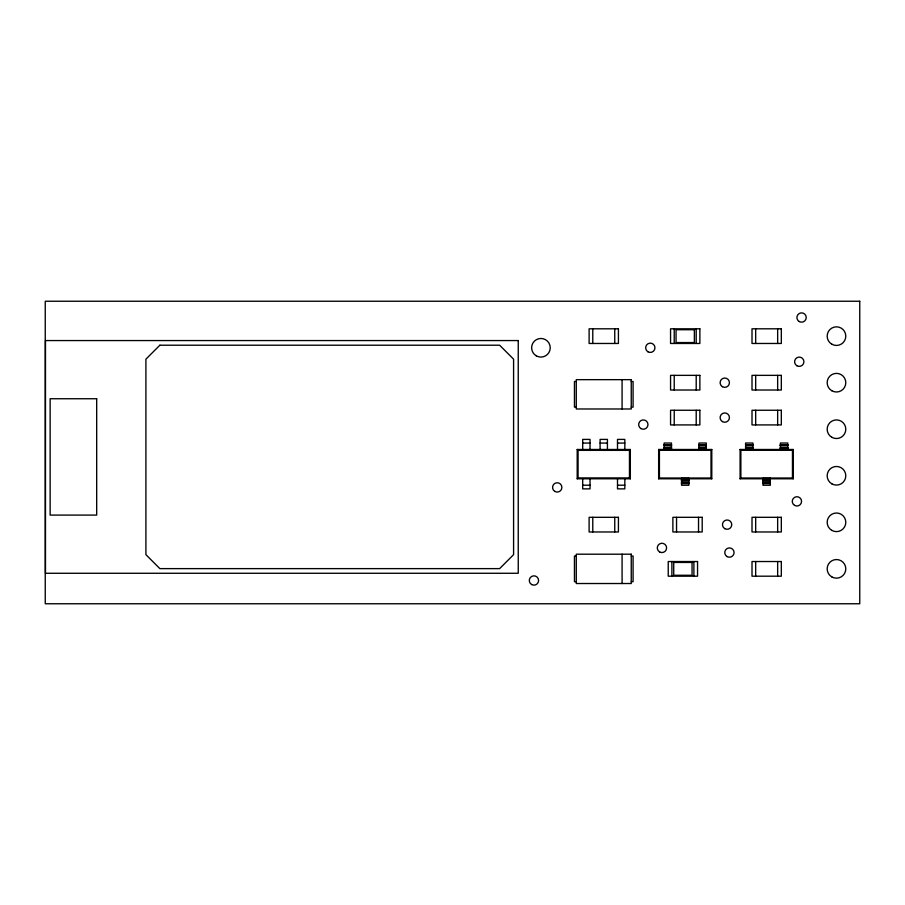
<?xml version="1.0" encoding="UTF-8"?>
<svg xmlns="http://www.w3.org/2000/svg" width="905" height="905" viewBox="0 0 905 905"><rect width="100%" height="100%" fill="white"/><g stroke="black" fill="none" stroke-linecap="round" stroke-linejoin="round"><path stroke-width="1.36" d="M577.198 478.79L578.069 477.919L629.461 477.919L630.333 478.79L630.333 449.48L577.198 449.48L577.198 478.79L630.333 478.79M577.198 449.48L578.069 450.351L629.461 450.351L630.333 449.48M658.648 478.79L659.417 478.021L659.417 450.249L658.648 449.48L658.648 478.79L711.783 478.79L711.783 449.48L658.648 449.48M711.783 478.79L711.013 478.021L711.013 450.249L711.783 449.48M740.098 478.79L740.867 478.021L740.867 450.249L740.098 449.48L740.098 478.79L793.233 478.79L793.233 449.48L740.098 449.48M793.233 478.79L792.463 478.021L792.463 450.249L793.233 449.48M576.281 381.491L574.449 381.491L574.449 407.148L576.281 407.148M631.249 381.491L633.081 381.491L633.081 407.148L631.249 407.148M582.696 443.065L590.026 443.065M600.094 443.065L607.425 443.065M617.504 443.065L624.835 443.065M664.146 444.774L671.476 444.774M698.954 444.774L706.285 444.774M745.596 444.774L752.926 444.774M780.404 444.774L787.735 444.774M664.146 444.909L671.476 444.909M698.954 444.909L706.285 444.909M745.596 444.909L752.926 444.909M780.404 444.909L787.735 444.909M664.146 445.056L671.476 445.192M698.954 445.056L706.285 445.192M745.596 445.056L752.926 445.192M780.404 445.056L787.735 445.192M664.146 445.317L671.476 445.317M698.954 445.317L706.285 445.317M745.596 445.317L752.926 445.317M780.404 445.317L787.735 445.317M664.146 445.418L671.476 445.52M698.954 445.588L706.285 445.418M745.596 445.418L752.926 445.52M780.404 445.418L787.735 445.52M664.146 445.679L671.476 445.645M698.954 445.645L706.285 445.679M745.596 445.679L752.926 445.645M780.404 445.679L787.735 445.645M664.146 447.647L671.476 447.556M698.954 447.647L706.285 447.556M745.596 447.556L752.926 447.647M780.404 447.556L787.735 447.647M664.146 447.805L671.476 447.805M698.954 447.805L706.285 447.805M745.596 447.805L752.926 447.805M780.404 447.805L787.735 447.805M664.146 448.032L671.476 448.032M698.954 448.032L706.285 448.032M745.596 448.032L752.926 448.032M780.404 448.032L787.735 448.032M664.146 448.314L671.476 448.314M698.954 448.314L706.285 448.314M745.596 448.314L752.926 448.314M780.404 448.314L787.735 448.314M664.146 448.642L671.476 448.642M698.954 448.642L706.285 448.642M745.596 448.642L752.926 448.642M780.404 448.642L787.735 448.642M664.146 449.016L671.476 449.016M698.954 449.016L706.285 449.016M745.596 449.016L752.926 449.016M780.404 449.016L787.735 449.016M664.146 449.842L671.476 449.842M698.954 449.842L706.285 449.842M745.596 449.842L752.926 449.842M780.404 449.842L787.735 449.842M659.417 450.249L711.013 450.249M740.867 450.249L792.463 450.249M659.417 478.021L711.013 478.021M740.867 478.021L792.463 478.021M681.544 478.428L688.875 478.428M762.994 478.428L770.325 478.428M681.544 478.745L688.875 478.745M762.994 478.745L770.325 478.745M681.544 479.265L688.875 479.265M762.994 479.265L770.325 479.265M681.544 479.627L688.875 479.627M762.994 479.627L770.325 479.627M681.544 479.955L688.875 479.955M762.994 479.955L770.325 479.955M681.544 480.238L688.875 480.238M762.994 480.238L770.325 480.238M681.544 480.465L688.875 480.465M762.994 480.465L770.325 480.465M681.544 480.623L688.875 480.623M762.994 480.623L770.325 480.623M681.544 480.725L688.875 480.725M762.994 480.725L770.325 480.725M681.544 482.625L688.875 482.682M762.994 482.625L770.325 482.591M681.544 482.75L688.875 482.851L681.544 483.078M762.994 482.75L770.325 482.851M762.994 482.953L770.325 483.078M681.544 483.213L688.875 483.213M762.994 483.213L770.325 483.213M681.544 483.361L688.875 483.361M762.994 483.361L770.325 483.361M681.544 483.508L688.875 483.508M762.994 483.508L770.325 483.508M582.696 485.204L590.026 485.204M617.504 485.204L624.835 485.204M576.281 556.032L574.449 556.032L574.449 581.689L576.281 581.689M631.249 556.032L633.081 556.032L633.081 581.689L631.249 581.689M787.735 450.271L787.735 443.031L780.404 443.031L780.404 450.271M777.655 328.809L777.655 343.47M777.655 375.36L777.655 390.01M777.655 410.259L777.655 424.92M777.655 517.309L777.655 531.97M777.655 561.53L777.655 576.191M770.325 478.281L770.325 485.238L762.994 485.238L762.994 478.281M755.675 328.809L755.675 343.47M755.675 375.36L755.675 390.01M755.675 410.259L755.675 424.92M755.675 517.309L755.675 531.97M755.675 561.53L755.675 576.191M752.926 450.271L752.926 443.031L745.596 443.031L745.596 450.271M706.285 450.271L706.285 443.031L698.954 443.031L698.954 450.271M698.536 517.309L698.536 531.97M696.205 328.809L696.205 343.47M696.205 375.36L696.205 390.01M696.205 410.259L696.205 424.92M693.886 561.53L693.886 576.191M688.875 478.281L688.875 485.238L681.544 485.238L681.544 478.281M676.544 517.309L676.544 531.97M674.225 328.809L674.225 343.47M674.225 375.36L674.225 390.01M674.225 410.259L674.225 424.92M671.895 561.53L671.895 576.191M671.476 450.271L671.476 443.031L664.146 443.031L664.146 450.271M629.461 450.351L629.461 477.919M624.835 449.48L624.835 439.4L617.504 439.4L617.504 449.48M624.835 478.79L624.835 488.87L617.504 488.87L617.504 478.79M622.086 379.659L622.086 408.981M622.086 554.199L622.086 583.521M614.755 328.809L614.755 343.47M614.755 517.309L614.755 531.97M607.425 449.48L607.425 439.4L600.094 439.4L600.094 449.48M592.775 328.809L592.775 343.47M592.775 517.309L592.775 531.97M590.026 449.48L590.026 439.4L582.696 439.4L582.696 449.48M590.026 478.79L590.026 488.87L582.696 488.87L582.696 478.79M578.069 450.351L578.069 477.919M159.868 345.212L145.909 359.172L145.909 554.652L159.868 568.623L499.628 568.623L513.588 554.652L513.588 359.172L499.628 345.212L159.868 345.212M859.75 301.241L45.25 301.241L45.25 603.759L859.75 603.759L859.75 301.241M618.42 328.809L589.11 328.809L589.11 343.47L618.42 343.47L618.42 328.809M699.87 328.809L670.56 328.809L670.56 343.47L699.87 343.47L699.87 328.809M781.32 328.809L752.01 328.809L752.01 343.47L781.32 343.47L781.32 328.809M694.373 329.725L676.058 329.725L676.058 342.554L694.373 342.554L694.373 329.725M518.248 340.563L45.488 340.563L45.488 573.272L518.248 573.272L518.248 340.563M699.87 375.36L670.56 375.36L670.56 390.01L699.87 390.01L699.87 375.36M781.32 375.36L752.01 375.36L752.01 390.01L781.32 390.01L781.32 375.36M631.249 379.659L576.281 379.659L576.281 408.981L631.249 408.981L631.249 379.659M96.688 398.743L50.137 398.743L50.137 515.092L96.688 515.092L96.688 398.743M699.87 410.259L670.56 410.259L670.56 424.92L699.87 424.92L699.87 410.259M781.32 410.259L752.01 410.259L752.01 424.92L781.32 424.92L781.32 410.259M618.42 517.309L589.11 517.309L589.11 531.97L618.42 531.97L618.42 517.309M702.201 517.309L672.879 517.309L672.879 531.97L702.201 531.97L702.201 517.309M781.32 517.309L752.01 517.309L752.01 531.97L781.32 531.97L781.32 517.309M631.249 554.199L576.281 554.199L576.281 583.521L631.249 583.521L631.249 554.199M697.551 561.53L668.229 561.53L668.229 576.191L697.551 576.191L697.551 561.53M781.32 561.53L752.01 561.53L752.01 576.191L781.32 576.191L781.32 561.53M692.054 562.446L673.727 562.446L673.727 575.275L692.054 575.275L692.054 562.446M722.45 386.718A4.649 4.649 0 0 0 729.43 382.691A4.649 4.649 0 0 0 722.45 378.652A4.649 4.649 0 0 0 722.45 386.718M796.92 365.767A4.649 4.649 0 0 0 803.9 361.74A4.649 4.649 0 0 0 796.92 357.713A4.649 4.649 0 0 0 796.92 365.767M554.889 491.438A4.649 4.649 0 0 0 561.881 487.41A4.649 4.649 0 0 0 554.889 483.372A4.649 4.649 0 0 0 554.889 491.438M531.62 584.528A4.649 4.649 0 0 0 538.599 580.49A4.649 4.649 0 0 0 531.62 576.462A4.649 4.649 0 0 0 531.62 584.528M659.621 551.948A4.649 4.649 0 0 0 666.6 547.91A4.649 4.649 0 0 0 659.621 543.882A4.649 4.649 0 0 0 659.621 551.948M647.98 351.807A4.649 4.649 0 0 0 654.96 347.78A4.649 4.649 0 0 0 647.98 343.753A4.649 4.649 0 0 0 647.98 351.807M722.45 421.628A4.649 4.649 0 0 0 729.43 417.59A4.649 4.649 0 0 0 722.45 413.562A4.649 4.649 0 0 0 722.45 421.628M799.239 321.558A4.649 4.649 0 0 0 806.231 317.531A4.649 4.649 0 0 0 799.239 313.492A4.649 4.649 0 0 0 799.239 321.558M641 428.608A4.649 4.649 0 0 0 647.98 424.569A4.649 4.649 0 0 0 641 420.542A4.649 4.649 0 0 0 641 428.608M727.1 556.598A4.649 4.649 0 0 0 734.079 552.57A4.649 4.649 0 0 0 727.1 548.532A4.649 4.649 0 0 0 727.1 556.598M794.59 505.397A4.649 4.649 0 0 0 801.57 501.37A4.649 4.649 0 0 0 794.59 497.343A4.649 4.649 0 0 0 794.59 505.397M724.781 528.667A4.649 4.649 0 0 0 731.76 524.64A4.649 4.649 0 0 0 724.781 520.613A4.649 4.649 0 0 0 724.781 528.667M536.28 355.835A9.31 9.31 0 0 0 550.24 347.78A9.31 9.31 0 0 0 536.28 339.714A9.31 9.31 0 0 0 536.28 355.835M831.819 344.205A9.31 9.31 0 0 0 845.79 336.14A9.31 9.31 0 0 0 831.819 328.085A9.31 9.31 0 0 0 831.819 344.205M831.819 390.745A9.31 9.31 0 0 0 845.79 382.691A9.31 9.31 0 0 0 831.819 374.625A9.31 9.31 0 0 0 831.819 390.745M831.819 437.285A9.31 9.31 0 0 0 845.79 429.23A9.31 9.31 0 0 0 831.819 421.164A9.31 9.31 0 0 0 831.819 437.285M831.819 483.836A9.31 9.31 0 0 0 845.79 475.77A9.31 9.31 0 0 0 831.819 467.715A9.31 9.31 0 0 0 831.819 483.836M831.819 530.375A9.31 9.31 0 0 0 845.79 522.309A9.31 9.31 0 0 0 831.819 514.255A9.31 9.31 0 0 0 831.819 530.375M831.819 576.915A9.31 9.31 0 0 0 845.79 568.86A9.31 9.31 0 0 0 831.819 560.795A9.31 9.31 0 0 0 831.819 576.915"/></g></svg>
